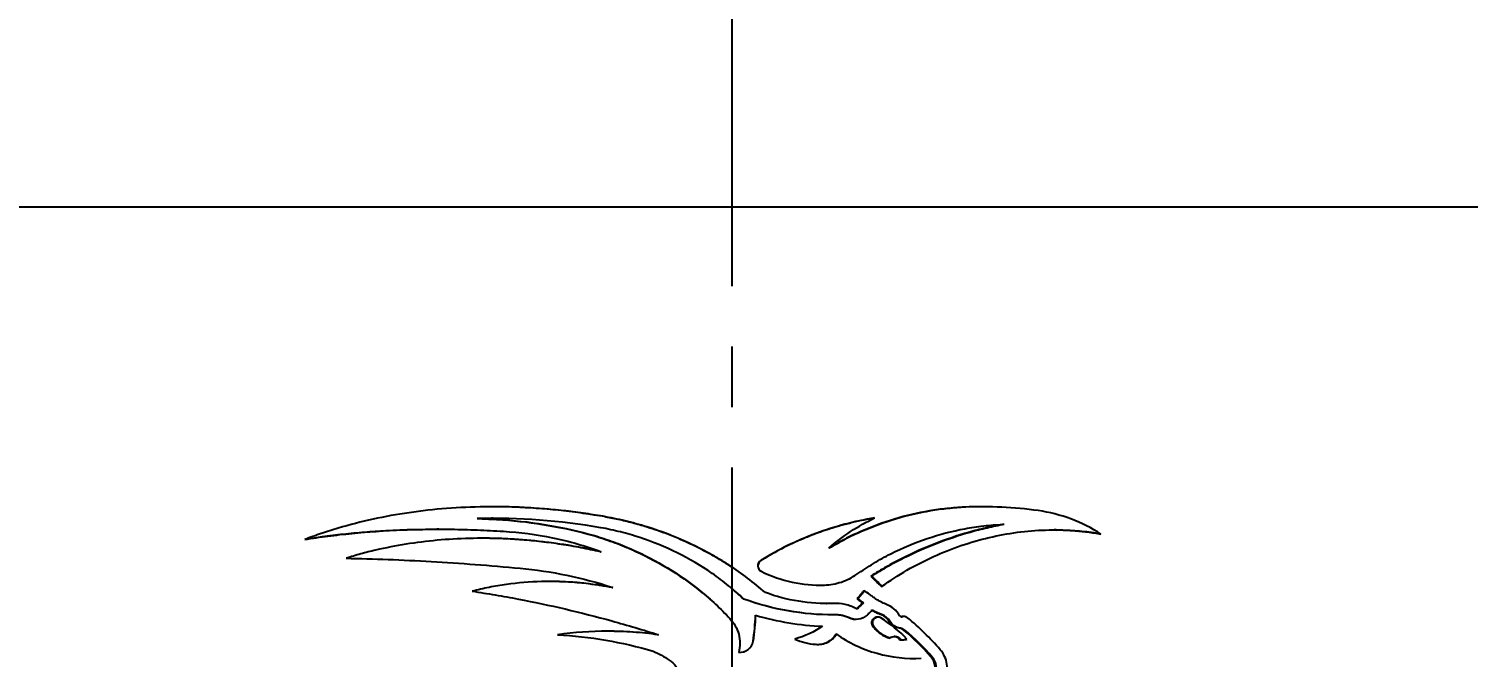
# Model space of a CAD drawing. Header units: millimetres. Extents: x 8 to 586, y 8 to 412.
# Drawn here: x 71.7 to 132.1, y 257.8 to 284.2 of the extents above; entities that cross this region are included whole.
import ezdxf

# ---------------------------------------------------------------- set-up
doc = ezdxf.new("R2010")
doc.units = ezdxf.units.MM
doc.linetypes.add('CENTERX2', pattern=[20.32, 12.7, -2.54, 2.54, -2.54])
doc.layers.add('CENTERLINE', color=4, linetype='CENTERX2')
doc.layers.add('DIMENSIONS', color=2, linetype='Continuous')
doc.layers.add('OUTLINE', color=7, linetype='Continuous', lineweight=25)
doc.styles.add('SLDTEXTSTYLE0', font='TXT', dxfattribs={"width": 0.75})
doc.dimstyles.new('SLDDIMSTYLE0', dxfattribs={"dimtxt": 3.5, "dimasz": 2, "dimexe": 0, "dimexo": 0.0625, "dimgap": 0.875, "dimtad": 1, "dimrnd": 1e-09, "dimzin": 12, "dimdsep": 46, "dimtxsty": 'SLDTEXTSTYLE0', "dimsah": 1, "dimcen": 0.09, "dimadec": 0, "dimazin": 3, "dimtfac": 1, "dimtofl": 0, "dimtmove": 0, "dimatfit": 3, "dimfxl": 0, "dimfrac": 2, "dimtolj": 1, "dimtzin": 12, "dimarcsym": 0})
doc.dimstyles.new('SLDDIMSTYLE3', dxfattribs={"dimtxt": 3.5, "dimasz": 2, "dimexe": 0, "dimexo": 0.0625, "dimgap": 0.875, "dimtad": 0, "dimtih": 1, "dimtoh": 1, "dimrnd": 1e-09, "dimzin": 12, "dimdsep": 46, "dimtxsty": 'SLDTEXTSTYLE0', "dimsah": 1, "dimcen": 0.09, "dimadec": 0, "dimazin": 3, "dimtfac": 1, "dimtofl": 0, "dimtmove": 0, "dimatfit": 3, "dimfxl": 0, "dimfrac": 2, "dimtolj": 1, "dimtzin": 12, "dimarcsym": 0})
doc.dimstyles.new('SLDDIMSTYLE4', dxfattribs={"dimtxt": 3.5, "dimasz": 2, "dimexe": 0, "dimexo": 0.0625, "dimgap": 0.875, "dimtad": 0, "dimtih": 1, "dimtoh": 1, "dimrnd": 1e-09, "dimzin": 12, "dimdsep": 46, "dimtxsty": 'SLDTEXTSTYLE0', "dimsah": 1, "dimcen": 0.09, "dimadec": 0, "dimazin": 3, "dimtol": 1, "dimtp": 0.05, "dimtm": 0.05, "dimtfac": 1, "dimtofl": 0, "dimtmove": 0, "dimatfit": 3, "dimfxl": 0, "dimfrac": 2, "dimtolj": 1, "dimarcsym": 0})

# ---------------------------------------------------------------- blocks, each defined once
blk = doc.blocks.new('_D_7')
at = {"layer": 'DIMENSIONS'}
for p, q in [((170.213, 291.499), (170.213, 280.34)), ((166.213, 280.34), (161.213, 276.728)), ((166.213, 280.34), (171.213, 280.34)), ((161.213, 276.728), (136.683, 276.728))]:
    blk.add_line(p, q, dxfattribs=at)
blk.add_solid([(170.213, 280.34), (170.713, 282.34), (169.713, 282.34)], dxfattribs=at)
at = {"layer": 'DIMENSIONS', "insert": (171.213, 282.073), "char_height": 3.5, "attachment_point": 1, "style": 'SLDTEXTSTYLE0'}
blk.add_mtext('111', dxfattribs=at)
blk = doc.blocks.new('_D_8')
at = {"layer": 'DIMENSIONS'}
for p, q in [((170.213, 280.34), (170.213, 173.13)), ((134.283, 173.13), (171.213, 173.13))]:
    blk.add_line(p, q, dxfattribs=at)
blk.add_solid([(170.213, 173.13), (170.713, 175.13), (169.713, 175.13)], dxfattribs=at)
at = {"layer": 'DIMENSIONS', "insert": (171.213, 174.863), "char_height": 3.5, "attachment_point": 1, "style": 'SLDTEXTSTYLE0'}
blk.add_mtext('214,6', dxfattribs=at)
blk = doc.blocks.new('_D_9')
at = {"layer": 'DIMENSIONS'}
for p, q in [((170.213, 173.13), (170.213, 163.447)), ((166.213, 163.447), (161.213, 160.33)), ((166.213, 163.447), (171.213, 163.447)), ((161.213, 160.33), (136.683, 160.33))]:
    blk.add_line(p, q, dxfattribs=at)
blk.add_solid([(170.213, 163.447), (170.713, 165.447), (169.713, 165.447)], dxfattribs=at)
at = {"layer": 'DIMENSIONS', "insert": (171.213, 165.181), "char_height": 3.5, "attachment_point": 1, "style": 'SLDTEXTSTYLE0'}
blk.add_mtext('227,4', dxfattribs=at)
blk = doc.blocks.new('_D_10')
at = {"layer": 'DIMENSIONS'}
for p, q in [((170.213, 163.447), (170.213, 154.53)), ((136.683, 154.53), (171.213, 154.53))]:
    blk.add_line(p, q, dxfattribs=at)
blk.add_solid([(170.213, 154.53), (170.713, 156.53), (169.713, 156.53)], dxfattribs=at)
at = {"layer": 'DIMENSIONS', "insert": (171.213, 156.263), "char_height": 3.5, "attachment_point": 1, "style": 'SLDTEXTSTYLE0'}
blk.add_mtext('233,2', dxfattribs=at)
blk = doc.blocks.new('_D_11')
at = {"layer": 'DIMENSIONS'}
for p, q in [((170.213, 154.53), (170.213, 145.23)), ((134.883, 145.23), (171.213, 145.23))]:
    blk.add_line(p, q, dxfattribs=at)
blk.add_solid([(170.213, 145.23), (170.713, 147.23), (169.713, 147.23)], dxfattribs=at)
at = {"layer": 'DIMENSIONS', "attachment_point": 1, "style": 'SLDTEXTSTYLE0'}
for s, insert, char_height in [('242,5', (171.213, 146.963), 3.5), ('±0,05', (184.144, 145.952), 2.5)]:
    blk.add_mtext(s, dxfattribs=dict(at, insert=insert, char_height=char_height))
blk = doc.blocks.new('_D_15')
at = {"layer": 'DIMENSIONS'}
for p, q in [((66.633, 276.759), (135.683, 276.759)), ((135.683, 276.759), (154.496, 276.759))]:
    blk.add_line(p, q, dxfattribs=at)
for points in [[(66.633, 276.759), (68.633, 276.259), (68.633, 277.259)], [(135.683, 276.759), (133.683, 277.259), (133.683, 276.259)]]:
    blk.add_solid(points, dxfattribs=at)
at = {"layer": 'DIMENSIONS', "char_height": 3.5, "attachment_point": 1, "style": 'SLDTEXTSTYLE0'}
for s, insert in [('%%c', (135.994, 281.27)), ('69,05', (141.273, 281.27))]:
    blk.add_mtext(s, dxfattribs=dict(at, insert=insert))
blk = doc.blocks.new('_D_28')
at = {"layer": 'DIMENSIONS'}
for p, q in [((92.372, 291.53), (37.064, 291.53)), ((39.064, 145.23), (39.064, 291.53)), ((67.433, 145.23), (37.064, 145.23))]:
    blk.add_line(p, q, dxfattribs=at)
for points in [[(39.064, 291.53), (38.564, 289.53), (39.564, 289.53)], [(39.064, 145.23), (39.564, 147.23), (38.564, 147.23)]]:
    blk.add_solid(points, dxfattribs=at)
at = {"layer": 'DIMENSIONS', "insert": (34.552, 212.561), "char_height": 3.5, "attachment_point": 1, "rotation": 90, "style": 'SLDTEXTSTYLE0'}
blk.add_mtext('146,3', dxfattribs=at)

msp = doc.modelspace()

# ---------------------------------------------------------------- linework, layer by layer
at = {"layer": 'CENTERLINE'}
msp.add_line((101.15775, 387.72801), (101.15775, 145.22979), dxfattribs=at)
at = {"layer": 'OUTLINE'}
for p, q in [((110.97168, 264.14708), (110.91467, 264.14708)), ((111.69591, 264.16363), (110.97168, 264.14708)), ((91.07606, 263.67765), (90.47015, 263.67278)), ((90.47015, 263.67278), (90.53227, 263.67278)), ((91.13463, 263.67991), (91.07508, 263.67991)), ((112.58883, 263.4233), (112.52238, 263.4233)), ((95.36052, 262.95511), (95.39423, 262.95511)), ((114.76554, 263.1936), (114.68462, 263.1936)), ((95.6438, 262.27535), (95.67587, 262.27535)), ((105.2476, 262.42572), (105.22381, 262.42572)), ((107.02362, 261.25392), (106.98947, 261.25392)), ((96.14225, 260.77344), (96.17146, 260.77344)), ((101.15751, 260.73296), (101.15751, 260.73296)), ((101.66381, 260.29061), (101.66086, 260.29061)), ((105.11214, 260.1027), (105.13544, 260.1027)), ((105.42897, 260.10855), (105.13542, 260.10457)), ((106.42304, 259.88324), (106.39237, 259.88324)), ((106.44604, 260.30096), (106.41523, 260.30096)), ((106.6845, 260.13222), (106.65231, 260.13222)), ((107.07229, 259.81435), (107.03783, 259.81435)), ((101.07739, 259.47358), (101.1504, 259.38195)), ((105.44986, 259.62457), (105.42485, 259.62457)), ((105.50822, 259.6257), (105.48217, 259.6257)), ((108.26754, 259.54847), (108.30992, 259.54847)), ((108.33595, 259.55173), (108.29412, 259.55173)), ((108.33595, 259.55173), (108.3094, 259.54931)), ((108.40769, 259.55915), (108.33595, 259.55173)), ((98.06627, 258.79069), (98.0843, 258.79069)), ((108.01291, 258.72251), (107.97175, 258.72251)), ((101.44964, 258.05053), (101.44794, 258.05053)), ((101.50929, 258.05144), (101.51137, 258.05144)), ((104.73734, 258.38664), (104.75848, 258.38664))]:
    msp.add_line(p, q, dxfattribs=at)
for points, knots in [([(95.75397, 263.76238), (95.47611, 263.8072), (95.19897, 263.85198), (94.6453, 263.93283), (94.3687, 263.96814), (93.53971, 264.05964), (92.98839, 264.1041), (91.88846, 264.15901), (91.34098, 264.16925), (90.25821, 264.15541), (89.72186, 264.13139), (88.65921, 264.04909), (88.13319, 263.99069), (87.10346, 263.84074), (86.59815, 263.74909), (85.60608, 263.53266), (85.11941, 263.40739), (84.40288, 263.19536), (84.1663, 263.12053), (83.69804, 262.9605), (83.46645, 262.8747), (83.23635, 262.78874)], [0, 0, 0, 0, 0.0625, 0.0625, 0.125, 0.125, 0.25, 0.25, 0.375, 0.375, 0.5, 0.5, 0.625, 0.625, 0.75, 0.75, 0.875, 0.875, 0.9375, 0.9375, 1, 1, 1, 1]), ([(95.72239, 263.76238), (95.4147, 263.81092), (94.79938, 263.908), (93.87576, 264.02324), (92.95154, 264.10315), (92.0469, 264.14946), (91.4193, 264.16807), (91.10136, 264.16349), (91.06989, 264.16303)], [0, 0, 0, 0, 0.197188336, 0.394342681, 0.592878108, 0.791412393, 0.979353797, 1, 1, 1, 1]), ([(110.91467, 264.14708), (110.6704, 264.12994), (110.4254, 264.11279), (109.93553, 264.06462), (109.69081, 264.03226), (108.95772, 263.90693), (108.46992, 263.79143), (107.51032, 263.50352), (107.03541, 263.328), (106.34132, 263.0235), (106.11313, 262.91465), (105.66471, 262.67901), (105.4444, 262.55238), (105.22381, 262.42573)], [0, 0, 0, 0, 0.125, 0.125, 0.25, 0.25, 0.5, 0.5, 0.75, 0.75, 0.875, 0.875, 1, 1, 1, 1]), ([(110.97168, 264.14708), (110.72612, 264.12995), (110.47982, 264.11281), (109.98732, 264.06468), (109.74127, 264.03234), (109.00416, 263.90711), (108.5137, 263.79169), (107.54858, 263.5039), (107.07082, 263.32842), (106.37244, 263.02387), (106.1428, 262.91499), (105.69145, 262.67922), (105.46966, 262.55249), (105.2476, 262.42573)], [0, 0, 0, 0, 0.125, 0.125, 0.25, 0.25, 0.5, 0.5, 0.75, 0.75, 0.875, 0.875, 1, 1, 1, 1]), ([(116.64828, 263.01605), (116.25355, 263.27455), (115.83182, 263.48701), (114.94765, 263.81689), (114.48919, 263.9332), (114.01635, 264.00092)], [0, 0, 0, 0, 0.5, 0.5, 1, 1, 1, 1]), ([(90.47015, 263.67277), (90.56338, 263.66903), (90.65672, 263.66498), (90.75019, 263.66063), (90.84365, 263.65627), (90.93722, 263.65162), (91.03091, 263.64665), (91.20202, 263.63758), (91.3735, 263.62749), (91.54531, 263.61638)], [0, 0, 0, 0, 0.00029434112, 0.00029434112, 0.00029434112, 0.00058868224, 0.00058868224, 0.00058868224, 0.0011262924, 0.0011262924, 0.0011262924, 0.0011262924]), ([(90.53227, 263.67277), (90.62549, 263.66901), (90.71884, 263.66493), (90.8123, 263.66055), (90.90576, 263.65617), (90.99933, 263.65148), (91.09302, 263.64648), (91.26206, 263.63745), (91.43146, 263.62742), (91.60118, 263.61638)], [0, 0, 0, 0, 0.00029434119, 0.00029434119, 0.00029434119, 0.00058868238, 0.00058868238, 0.00058868238, 0.00111976323, 0.00111976323, 0.00111976323, 0.00111976323]), ([(101.15644, 261.63241), (101.09291, 261.67457), (100.89038, 261.80896), (100.5384, 262.01941), (100.10125, 262.26512), (99.65428, 262.49452), (99.07731, 262.76545), (98.36343, 263.05805), (97.59883, 263.31777), (96.91612, 263.5089), (96.32119, 263.65001), (95.92196, 263.72493), (95.72239, 263.76238)], [0, 0, 0, 0, 0.038788916, 0.123670159, 0.208551198, 0.293910868, 0.379269892, 0.532995417, 0.686722573, 0.791122454, 0.895582369, 1, 1, 1, 1]), ([(102.56565, 260.56515), (102.32052, 260.76878), (102.07526, 260.97235), (101.56865, 261.35818), (101.30669, 261.53962), (100.50065, 262.05737), (99.94231, 262.36576), (98.7853, 262.90381), (98.19229, 263.13197), (97.28948, 263.41328), (96.986, 263.4972), (96.37397, 263.64527), (96.06469, 263.70698), (95.75397, 263.76238)], [0, 0, 0, 0, 0.125, 0.125, 0.25, 0.25, 0.5, 0.5, 0.75, 0.75, 0.875, 0.875, 1, 1, 1, 1]), ([(107.14685, 263.69413), (106.72844, 263.62528), (106.31363, 263.53628), (105.49134, 263.31804), (105.08296, 263.1884), (103.8802, 262.74112), (103.10485, 262.3643), (102.37339, 261.91136)], [0, 0, 0, 0, 0.25, 0.25, 0.5, 0.5, 1, 1, 1, 1]), ([(107.12788, 263.68427), (106.98357, 263.659), (106.67693, 263.60531), (106.2097, 263.50058), (105.72661, 263.37503), (105.15796, 263.20376), (104.50804, 262.97403), (103.78234, 262.66736), (103.06861, 262.31793), (102.6102, 262.04708), (102.38051, 261.91136)], [0, 0, 0, 0, 0.08695102, 0.18475179, 0.28318599, 0.38161996, 0.53464589, 0.68828062, 0.8438118, 1, 1, 1, 1]), ([(106.40144, 261.32984), (106.63402, 261.48451), (106.86623, 261.63915), (107.34022, 261.92992), (107.58279, 262.06463), (108.32577, 262.43902), (108.83643, 262.65313), (109.87488, 263.00524), (110.40437, 263.14273), (111.19679, 263.29133), (111.46128, 263.33173), (111.99119, 263.39243), (112.25703, 263.40973), (112.52238, 263.4233)], [0, 0, 0, 0, 0.125, 0.125, 0.25, 0.25, 0.5, 0.5, 0.75, 0.75, 0.875, 0.875, 1, 1, 1, 1]), ([(112.52238, 263.4233), (112.28478, 263.3741), (112.04634, 263.3249), (111.57014, 263.21597), (111.3326, 263.1552), (110.62233, 262.95163), (110.15107, 262.79193), (109.22167, 262.42955), (108.76176, 262.22472), (108.08579, 261.88625), (107.86296, 261.76776), (107.42351, 261.5172), (107.20668, 261.38558), (106.98947, 261.25392)], [0, 0, 0, 0, 0.125, 0.125, 0.25, 0.25, 0.5, 0.5, 0.75, 0.75, 0.875, 0.875, 1, 1, 1, 1]), ([(112.58883, 263.4233), (112.34997, 263.37412), (112.11027, 263.32496), (111.63153, 263.2161), (111.39271, 263.15536), (110.67852, 262.9519), (110.20465, 262.79227), (109.26986, 262.42998), (108.80719, 262.22516), (108.12704, 261.88661), (107.9028, 261.76809), (107.46052, 261.5174), (107.24226, 261.38567), (107.02362, 261.25392)], [0, 0, 0, 0, 0.125, 0.125, 0.25, 0.25, 0.5, 0.5, 0.75, 0.75, 0.875, 0.875, 1, 1, 1, 1]), ([(83.23635, 262.78874), (83.55877, 262.83873), (83.8842, 262.88863), (84.54223, 262.97557), (84.8748, 263.01312), (85.88274, 263.11306), (86.56961, 263.16124), (87.96576, 263.21872), (88.67491, 263.2284), (89.75238, 263.21404), (90.11345, 263.20473), (90.83938, 263.17631), (91.2042, 263.15539), (91.57099, 263.13302)], [0, 0, 0, 0, 0.125, 0.125, 0.25, 0.25, 0.5, 0.5, 0.75, 0.75, 0.875, 0.875, 1, 1, 1, 1]), ([(83.31097, 262.81497), (83.53424, 262.84857), (84.04037, 262.92472), (84.85052, 263.02334), (85.73743, 263.10575), (86.72814, 263.17291), (87.74288, 263.21604), (88.46661, 263.2184), (88.78793, 263.21945)], [0, 0, 0, 0, 0.128815946, 0.29200049, 0.456018555, 0.620035835, 0.831304548, 1, 1, 1, 1]), ([(95.67587, 262.27535), (95.21227, 262.37373), (94.75039, 262.4704), (93.82468, 262.62157), (93.36163, 262.68161), (92.43593, 262.77522), (91.97298, 262.80748), (91.05506, 262.84254), (90.5991, 262.84547), (89.69319, 262.82247), (89.24216, 262.7964), (88.35418, 262.71535), (87.91668, 262.66043), (87.05431, 262.52202), (86.6294, 262.43882), (86.00132, 262.29282), (85.79356, 262.24032), (85.38138, 262.12641), (85.17693, 262.06525), (84.97345, 262.00405)], [0, 0, 0, 0, 0.125, 0.125, 0.25, 0.25, 0.375, 0.375, 0.5, 0.5, 0.625, 0.625, 0.75, 0.75, 0.875, 0.875, 0.9375, 0.9375, 1, 1, 1, 1]), ([(88.86244, 263.2224), (88.84969, 263.2224), (88.82417, 263.2224), (88.79871, 263.2224), (88.78597, 263.2224)], [0, 0, 0, 0, 0.4999919, 1, 1, 1, 1]), ([(95.6438, 262.27535), (95.36973, 262.33263), (94.82166, 262.44716), (93.99685, 262.59128), (93.16914, 262.69913), (92.35815, 262.77768), (91.56751, 262.82366), (90.99555, 262.84317), (90.68403, 262.8392), (90.62707, 262.83848)], [0, 0, 0, 0, 0.16350122, 0.32696734, 0.49156918, 0.65617169, 0.81078781, 0.96540401, 1, 1, 1, 1]), ([(91.57099, 263.13302), (92.26092, 263.09726), (92.95053, 263.008), (94.32727, 262.72132), (95.00891, 262.52468), (95.67587, 262.27535)], [0, 0, 0, 0, 0.5, 0.5, 1, 1, 1, 1]), ([(95.36052, 262.95512), (95.62716, 262.86945), (95.89425, 262.78384), (96.42294, 262.59548), (96.684, 262.49125), (97.45762, 262.14955), (97.96039, 261.88895), (98.92806, 261.30404), (99.39409, 260.97765), (100.05367, 260.44723), (100.26779, 260.26361), (100.68236, 259.88017), (100.88076, 259.67794), (101.07739, 259.47357)], [0, 0, 0, 0, 0.125, 0.125, 0.25, 0.25, 0.5, 0.5, 0.75, 0.75, 0.875, 0.875, 1, 1, 1, 1]), ([(95.39423, 262.95512), (95.65961, 262.86936), (95.92543, 262.78366), (96.45153, 262.59508), (96.71127, 262.49074), (97.48083, 262.14872), (97.98088, 261.88792), (98.94282, 261.30284), (99.40599, 260.97642), (100.0613, 260.44622), (100.27398, 260.26271), (100.68568, 259.87962), (100.88265, 259.67765), (101.07785, 259.47357)], [0, 0, 0, 0, 0.125, 0.125, 0.25, 0.25, 0.5, 0.5, 0.75, 0.75, 0.875, 0.875, 1, 1, 1, 1]), ([(101.66086, 260.29061), (101.44882, 260.48011), (101.23674, 260.66958), (100.79854, 261.03078), (100.57143, 261.20123), (99.86859, 261.68538), (99.37697, 261.97455), (98.35901, 262.47883), (97.83146, 262.69348), (97.02975, 262.95852), (96.76018, 263.03795), (96.2156, 263.17627), (95.93969, 263.23212), (95.66352, 263.28583)], [0, 0, 0, 0, 0.125, 0.125, 0.25, 0.25, 0.5, 0.5, 0.75, 0.75, 0.875, 0.875, 1, 1, 1, 1]), ([(107.44279, 260.8145), (107.79351, 261.05435), (108.14375, 261.29266), (108.8681, 261.71354), (109.23944, 261.90187), (109.99486, 262.24517), (110.37983, 262.39829), (111.16442, 262.66623), (111.56119, 262.77985), (112.74531, 263.05835), (113.53395, 263.16343), (114.71447, 263.20014), (115.10919, 263.19266), (115.69261, 263.15048), (115.88567, 263.13098), (116.26886, 263.07955), (116.45899, 263.0478), (116.64828, 263.01605)], [0, 0, 0, 0, 0.125, 0.125, 0.25, 0.25, 0.375, 0.375, 0.5, 0.5, 0.75, 0.75, 0.875, 0.875, 0.9375, 0.9375, 1, 1, 1, 1]), ([(114.76369, 263.18853), (114.89237, 263.18943), (115.15656, 263.19129), (115.55145, 263.16867), (115.95095, 263.13438), (116.30577, 263.08688), (116.52629, 263.05055), (116.61614, 263.03575)], [0, 0, 0, 0, 0.20439037, 0.41965091, 0.63490354, 0.85124414, 1, 1, 1, 1]), ([(84.97345, 262.00405), (85.55241, 261.99094), (86.13981, 261.97585), (87.3313, 261.92923), (87.93438, 261.90033), (89.76524, 261.79524), (91.00834, 261.70034), (92.27339, 261.58427)], [0, 0, 0, 0, 0.25, 0.25, 0.5, 0.5, 1, 1, 1, 1]), ([(92.27339, 261.58427), (92.92668, 261.52346), (93.57965, 261.426), (94.88381, 261.15529), (95.53179, 260.98255), (96.17146, 260.77343)], [0, 0, 0, 0, 0.5, 0.5, 1, 1, 1, 1]), ([(102.37339, 261.91136), (102.29392, 261.86097), (102.2419, 261.77086), (102.25015, 261.58255), (102.31176, 261.49795), (102.39529, 261.45482)], [0, 0, 0, 0, 0.5, 0.5, 1, 1, 1, 1]), ([(102.38051, 261.91136), (102.30077, 261.86109), (102.24823, 261.771), (102.25657, 261.58234), (102.31875, 261.49783), (102.40253, 261.45482)], [0, 0, 0, 0, 0.5, 0.5, 1, 1, 1, 1]), ([(96.17146, 260.77343), (95.92176, 260.81561), (95.67254, 260.85775), (95.17368, 260.92976), (94.92391, 260.95848), (94.17332, 261.01995), (93.67195, 261.03328), (92.67907, 261.008), (92.18463, 260.96756), (91.4548, 260.86862), (91.2135, 260.82879), (90.73526, 260.73257), (90.49829, 260.67637), (90.26213, 260.62015)], [0, 0, 0, 0, 0.125, 0.125, 0.25, 0.25, 0.5, 0.5, 0.75, 0.75, 0.875, 0.875, 1, 1, 1, 1]), ([(96.14225, 260.77344), (95.97955, 260.8008), (95.65416, 260.85551), (95.16516, 260.92738), (94.67411, 260.97895), (94.17895, 261.01046), (93.78041, 261.0253), (93.54668, 261.02346), (93.47945, 261.02293)], [0, 0, 0, 0, 0.18357111, 0.36711525, 0.55144246, 0.7357771, 0.92399447, 1, 1, 1, 1]), ([(102.39529, 261.45482), (102.80465, 261.24872), (103.23865, 261.09648), (104.13147, 260.9027), (104.58478, 260.86179), (105.0403, 260.87745)], [0, 0, 0, 0, 0.5, 0.5, 1, 1, 1, 1]), ([(105.0403, 260.87745), (105.28358, 260.8862), (105.52434, 260.92921), (105.98544, 261.08173), (106.20231, 261.18964), (106.40144, 261.32984)], [0, 0, 0, 0, 0.5, 0.5, 1, 1, 1, 1]), ([(106.98947, 261.25392), (107.02834, 261.2163), (107.0672, 261.17868), (107.10604, 261.14106), (107.14488, 261.10343), (107.1837, 261.06581), (107.22252, 261.02819), (107.29599, 260.95696), (107.36942, 260.88573), (107.44279, 260.8145)], [0, 0, 0, 0, 0.000163882086, 0.000163882086, 0.000163882086, 0.000327764172, 0.000327764172, 0.000327764172, 0.000638009812, 0.000638009812, 0.000638009812, 0.000638009812]), ([(107.02362, 261.25392), (107.06259, 261.21642), (107.14052, 261.14141), (107.28756, 260.99977), (107.3955, 260.89563), (107.46456, 260.829)], [0, 0, 0, 0, 0.26481491, 0.5296255, 1, 1, 1, 1]), ([(90.26213, 260.62015), (90.58383, 260.56969), (90.90685, 260.51928), (91.55403, 260.40997), (91.87817, 260.35091), (92.85271, 260.16374), (93.50536, 260.02569), (94.81531, 259.72034), (95.47036, 259.5538), (96.45269, 259.2832), (96.77978, 259.1899), (97.43274, 258.99544), (97.75831, 258.89325), (98.0843, 258.79069)], [0, 0, 0, 0, 0.125, 0.125, 0.25, 0.25, 0.5, 0.5, 0.75, 0.75, 0.875, 0.875, 1, 1, 1, 1]), ([(101.66381, 260.29061), (101.5398, 260.40207), (101.3731, 260.55189), (101.20035, 260.69472), (101.15611, 260.7313)], [0, 0, 0, 0, 0.74393325, 1, 1, 1, 1]), ([(105.40409, 260.10855), (104.92304, 260.08916), (104.44008, 260.11797), (103.48614, 260.27109), (103.01923, 260.39441), (102.56565, 260.56515)], [0, 0, 0, 0, 0.5, 0.5, 1, 1, 1, 1]), ([(106.70921, 260.64815), (106.68418, 260.61858), (106.65915, 260.589), (106.63411, 260.55943), (106.60908, 260.52986), (106.58404, 260.50028), (106.559, 260.47071), (106.51109, 260.41413), (106.46317, 260.35755), (106.41523, 260.30097)], [0, 0, 0, 0, 0.000116682323, 0.000116682323, 0.000116682323, 0.000233364645, 0.000233364645, 0.000233364645, 0.000456591725, 0.000456591725, 0.000456591725, 0.000456591725]), ([(106.72945, 260.63372), (106.70842, 260.60903), (106.66229, 260.55484), (106.56783, 260.44393), (106.49437, 260.35769), (106.44604, 260.30096)], [0, 0, 0, 0, 0.22261787, 0.48858075, 1, 1, 1, 1]), ([(107.20824, 260.29223), (107.16525, 260.32294), (107.12224, 260.35364), (107.07922, 260.38435), (107.0362, 260.41506), (106.99316, 260.44576), (106.9501, 260.47647), (106.86986, 260.5337), (106.78956, 260.59093), (106.70921, 260.64815)], [0, 0, 0, 0, 0.000160512569, 0.000160512569, 0.000160512569, 0.000321025137, 0.000321025137, 0.000321025137, 0.000620182113, 0.000620182113, 0.000620182113, 0.000620182113]), ([(105.42485, 259.62457), (104.78653, 259.62445), (104.14734, 259.68043), (102.88389, 259.9036), (102.2649, 260.06947), (101.66086, 260.29061)], [0, 0, 0, 0, 0.5, 0.5, 1, 1, 1, 1]), ([(105.44986, 259.62457), (104.80794, 259.62445), (104.16515, 259.6804), (102.8943, 259.90353), (102.27166, 260.06937), (101.66381, 260.29061)], [0, 0, 0, 0, 0.5, 0.5, 1, 1, 1, 1]), ([(106.39237, 259.88324), (106.24141, 259.96425), (106.08006, 260.02421), (105.74608, 260.09994), (105.5758, 260.11544), (105.40409, 260.10855)], [0, 0, 0, 0, 0.5, 0.5, 1, 1, 1, 1]), ([(106.65231, 260.13223), (106.63005, 260.1109), (106.6078, 260.08958), (106.58554, 260.06825), (106.56327, 260.04692), (106.54101, 260.0256), (106.51875, 260.00427), (106.47663, 259.96393), (106.4345, 259.92359), (106.39237, 259.88324)], [0, 0, 0, 0, 0.00009294469, 0.00009294469, 0.00009294469, 0.00018588938, 0.00018588938, 0.00018588938, 0.000361698704, 0.000361698704, 0.000361698704, 0.000361698704]), ([(106.41523, 260.30097), (106.4357, 260.28641), (106.45617, 260.27185), (106.47663, 260.25729), (106.49709, 260.24273), (106.51755, 260.22818), (106.538, 260.21362), (106.57611, 260.18649), (106.61422, 260.15936), (106.65231, 260.13223)], [0, 0, 0, 0, 0.000076092123, 0.000076092123, 0.000076092123, 0.000152184246, 0.000152184246, 0.000152184246, 0.000293972673, 0.000293972673, 0.000293972673, 0.000293972673]), ([(106.6845, 260.13223), (106.66219, 260.11097), (106.63987, 260.08971), (106.61755, 260.06845), (106.59523, 260.04719), (106.5729, 260.02592), (106.55058, 260.00466), (106.50807, 259.96419), (106.46556, 259.92372), (106.42304, 259.88324)], [0, 0, 0, 0, 0.00009294469, 0.00009294469, 0.00009294469, 0.00018588938, 0.00018588938, 0.00018588938, 0.000362814861, 0.000362814861, 0.000362814861, 0.000362814861]), ([(106.44604, 260.30097), (106.46654, 260.28647), (106.48705, 260.27197), (106.50755, 260.25746), (106.52805, 260.24296), (106.54855, 260.22846), (106.56904, 260.21396), (106.60754, 260.18672), (106.64603, 260.15947), (106.6845, 260.13223)], [0, 0, 0, 0, 0.000076092123, 0.000076092123, 0.000076092123, 0.000152184246, 0.000152184246, 0.000152184246, 0.000295128438, 0.000295128438, 0.000295128438, 0.000295128438]), ([(107.03783, 259.81435), (107.02041, 259.79762), (107.00298, 259.78088), (106.98556, 259.76415), (106.96813, 259.74742), (106.9507, 259.73069), (106.93327, 259.71396), (106.9003, 259.68232), (106.86733, 259.65068), (106.83435, 259.61903)], [0, 0, 0, 0, 0.00007290338, 0.00007290338, 0.00007290338, 0.000145806759, 0.000145806759, 0.000145806759, 0.000283678832, 0.000283678832, 0.000283678832, 0.000283678832]), ([(107.44027, 259.62289), (107.40336, 259.63618), (107.36675, 259.65042), (107.33054, 259.66561), (107.29432, 259.6808), (107.25847, 259.69694), (107.22306, 259.71402), (107.15987, 259.7445), (107.09799, 259.77801), (107.03783, 259.81435)], [0, 0, 0, 0, 0.000119677957, 0.000119677957, 0.000119677957, 0.000239358101, 0.000239358101, 0.000239358101, 0.000453111656, 0.000453111656, 0.000453111656, 0.000453111656]), ([(101.07785, 259.47357), (101.16581, 259.3791), (101.24112, 259.27627), (101.36585, 259.05346), (101.41494, 258.93277), (101.47986, 258.68686), (101.49673, 258.55829), (101.49686, 258.30205), (101.48065, 258.1755), (101.44794, 258.05053)], [0, 0, 0, 0, 0.25, 0.25, 0.5, 0.5, 0.75, 0.75, 1, 1, 1, 1]), ([(106.098, 259.49656), (106.0429, 259.51968), (105.93269, 259.56593), (105.76621, 259.60505), (105.62396, 259.62431), (105.54039, 259.62393), (105.50802, 259.62378)], [0, 0, 0, 0, 0.29437218, 0.58879161, 0.84066742, 1, 1, 1, 1]), ([(106.83435, 259.61903), (106.73365, 259.5233), (106.60601, 259.46176), (106.33568, 259.41916), (106.19464, 259.43837), (106.06921, 259.49655)], [0, 0, 0, 0, 0.5, 0.5, 1, 1, 1, 1]), ([(106.37366, 259.43449), (106.3605, 259.43427), (106.30789, 259.43336), (106.21354, 259.45125), (106.13738, 259.48111), (106.098, 259.49656)], [0, 0, 0, 0, 0.13875, 0.55455387, 1, 1, 1, 1]), ([(107.41579, 259.49478), (107.36665, 259.52451), (107.30948, 259.53803), (107.19651, 259.52775), (107.14081, 259.50384), (107.05692, 259.42636), (107.02831, 259.37128), (107.01661, 259.25669), (107.0336, 259.19726), (107.06833, 259.1508)], [0, 0, 0, 0, 0.25, 0.25, 0.5, 0.5, 0.75, 0.75, 1, 1, 1, 1]), ([(107.31291, 259.53013), (107.2947, 259.53057), (107.24566, 259.53176), (107.17067, 259.49883), (107.10234, 259.4394), (107.0618, 259.362), (107.05154, 259.28107), (107.06662, 259.20778), (107.0916, 259.16864), (107.10299, 259.15079)], [0, 0, 0, 0, 0.10144326, 0.27320127, 0.44096335, 0.59729787, 0.7436967, 0.88314073, 1, 1, 1, 1]), ([(107.06833, 259.1508), (107.15883, 259.03048), (107.26785, 258.92583), (107.51316, 258.75518), (107.64678, 258.69053), (107.7887, 258.64587)], [0, 0, 0, 0, 0.5, 0.5, 1, 1, 1, 1]), ([(107.10299, 259.15079), (107.15527, 259.08828), (107.25892, 258.96433), (107.44222, 258.82442), (107.62365, 258.71958), (107.74529, 258.6761), (107.80252, 258.65564)], [0, 0, 0, 0, 0.27893017, 0.55305287, 0.7897277, 1, 1, 1, 1]), ([(108.29412, 259.55174), (108.28371, 259.54903), (108.27274, 259.54788), (108.26205, 259.54875), (108.25129, 259.54963), (108.24049, 259.55263), (108.23089, 259.55763), (108.22258, 259.56197), (108.21494, 259.5679), (108.20857, 259.57486), (108.20437, 259.57945), (108.20065, 259.58453), (108.19748, 259.5899)], [0, 0, 0, 0, 0.00003291509, 0.00003291509, 0.00003291509, 0.000066154885, 0.000066154885, 0.000066154885, 0.000094793805, 0.000094793805, 0.000094793805, 0.000113494975, 0.000113494975, 0.000113494975, 0.000113494975]), ([(98.0843, 258.79069), (97.37591, 258.88873), (96.66678, 258.93788), (95.24801, 258.93879), (94.54321, 258.89028), (93.84903, 258.79298)], [0, 0, 0, 0, 0.5, 0.5, 1, 1, 1, 1]), ([(93.84903, 258.79298), (94.52146, 258.75702), (95.19369, 258.68172), (96.53673, 258.44978), (97.20393, 258.2936), (97.86222, 258.09837)], [0, 0, 0, 0, 0.5, 0.5, 1, 1, 1, 1]), ([(98.06627, 258.79069), (97.89069, 258.81314), (97.53954, 258.85805), (97.01046, 258.90266), (96.48478, 258.93184), (96.13575, 258.936), (95.96351, 258.93804)], [0, 0, 0, 0, 0.25091785, 0.50183504, 0.75415259, 1, 1, 1, 1]), ([(101.44794, 258.05053), (101.58786, 258.04595), (101.72608, 258.08687), (101.94943, 258.25515), (102.02744, 258.37847), (102.04957, 258.51704)], [0, 0, 0, 0, 0.5, 0.5, 1, 1, 1, 1]), ([(101.44964, 258.05053), (101.59003, 258.04596), (101.72881, 258.08665), (101.95341, 258.25441), (102.03247, 258.378), (102.0548, 258.51704)], [0, 0, 0, 0, 0.5, 0.5, 1, 1, 1, 1]), ([(104.66211, 258.3895), (104.74814, 258.38298), (104.83316, 258.38752), (105.00118, 258.41885), (105.08372, 258.44598), (105.3131, 258.55802), (105.44637, 258.67594), (105.53599, 258.8246)], [0, 0, 0, 0, 0.25, 0.25, 0.5, 0.5, 1, 1, 1, 1]), ([(104.68267, 258.3895), (104.76908, 258.38299), (104.85449, 258.38751), (105.02327, 258.41873), (105.10627, 258.44581), (105.33696, 258.55766), (105.47125, 258.67549), (105.56167, 258.8246)], [0, 0, 0, 0, 0.25, 0.25, 0.5, 0.5, 1, 1, 1, 1]), ([(105.53599, 258.8246), (106.06055, 258.45744), (106.642, 258.184), (107.86255, 257.83947), (108.48253, 257.77104), (109.10876, 257.80443)], [0, 0, 0, 0, 0.5, 0.5, 1, 1, 1, 1]), ([(107.7887, 258.64587), (107.84764, 258.70474), (107.93306, 258.73192), (108.09383, 258.70692), (108.16782, 258.65411), (108.2026, 258.5782)], [0, 0, 0, 0, 0.5, 0.5, 1, 1, 1, 1]), ([(108.01244, 258.71931), (108.03351, 258.7192), (108.08488, 258.71894), (108.15951, 258.68327), (108.21561, 258.63146), (108.23672, 258.59175), (108.24392, 258.57821)], [0, 0, 0, 0, 0.21964425, 0.53548215, 0.8415752, 1, 1, 1, 1]), ([(108.2026, 258.5782), (108.22987, 258.57768), (108.25715, 258.57787), (108.2844, 258.57879), (108.31165, 258.57971), (108.33888, 258.58137), (108.36604, 258.58376), (108.4138, 258.58797), (108.4614, 258.59447), (108.50854, 258.60324)], [0, 0, 0, 0, 0.000083626583, 0.000083626583, 0.000083626583, 0.000167254894, 0.000167254894, 0.000167254894, 0.000314425915, 0.000314425915, 0.000314425915, 0.000314425915]), ([(97.86222, 258.09837), (98.09223, 257.98761), (98.32326, 257.87835), (98.63501, 257.65156), (98.73038, 257.56618), (98.89377, 257.37085), (98.96348, 257.26052), (99.07377, 257.03056), (99.11577, 256.9083), (99.1721, 256.65812), (99.18642, 256.53156), (99.18611, 256.14727), (99.12776, 255.89184), (98.95996, 255.54672), (98.89174, 255.43949), (98.7324, 255.23961), (98.64154, 255.14785), (98.44588, 254.98559), (98.33889, 254.91382), (98.11413, 254.79274), (97.99725, 254.74378), (97.75472, 254.66844), (97.628, 254.64225), (97.37673, 254.61949), (97.25092, 254.62237), (96.9989, 254.65794), (96.87408, 254.68897), (96.63048, 254.7633), (96.51045, 254.80627), (96.39052, 254.84933)], [0, 0, 0, 0, 0.125, 0.125, 0.1875, 0.1875, 0.25, 0.25, 0.3125, 0.3125, 0.375, 0.375, 0.5, 0.5, 0.5625, 0.5625, 0.625, 0.625, 0.6875, 0.6875, 0.75, 0.75, 0.8125, 0.8125, 0.875, 0.875, 0.9375, 0.9375, 1, 1, 1, 1]), ([(109.07371, 256.13902), (109.18382, 256.15297), (109.29011, 256.17991), (109.49505, 256.26001), (109.59392, 256.31386), (109.77219, 256.44351), (109.85422, 256.52106), (109.99459, 256.69519), (110.05256, 256.79048), (110.14246, 256.99865), (110.17253, 257.1078), (110.20169, 257.33168), (110.20039, 257.4468), (110.16636, 257.66903), (110.13305, 257.77904), (110.03933, 257.98177), (109.97817, 258.07694), (109.90548, 258.16234)], [0, 0, 0, 0, 0.125, 0.125, 0.25, 0.25, 0.375, 0.375, 0.5, 0.5, 0.625, 0.625, 0.75, 0.75, 0.875, 0.875, 1, 1, 1, 1]), ([(109.64053, 257.08829), (109.69293, 257.21491), (109.70906, 257.3545), (109.6663, 257.62207), (109.60721, 257.74929), (109.51928, 257.85195)], [0, 0, 0, 0, 0.5, 0.5, 1, 1, 1, 1]), ([(109.69034, 257.08829), (109.74303, 257.21489), (109.75929, 257.35459), (109.71617, 257.62234), (109.65663, 257.74949), (109.56835, 257.85195)], [0, 0, 0, 0, 0.5, 0.5, 1, 1, 1, 1])]:
    msp.add_open_spline(points, degree=3, knots=knots, dxfattribs=at)
for points in [[(114.01635, 264.00092), (113.00753, 264.14505), (111.96781, 264.19391), (110.91467, 264.14708)], [(95.66352, 263.28583), (93.94045, 263.58345), (92.21392, 263.71276), (90.53227, 263.67277)], [(91.54531, 263.61638), (92.81643, 263.52693), (94.09857, 263.30612), (95.36052, 262.95512)], [(91.60118, 263.61638), (92.8651, 263.52691), (94.1399, 263.30604), (95.39423, 262.95512)], [(105.22381, 262.42573), (105.80573, 262.93564), (106.4555, 263.36139), (107.14685, 263.69413)], [(107.47709, 259.62289), (107.33653, 259.6732), (107.20077, 259.7372), (107.07229, 259.81435)], [(107.62127, 260.07635), (107.4749, 260.12914), (107.33549, 260.20135), (107.20824, 260.29223)], [(108.19748, 259.5899), (108.07189, 259.81777), (107.86346, 259.9893), (107.62127, 260.07635)], [(102.04957, 258.51704), (102.10719, 258.88013), (102.14187, 259.24663), (102.15295, 259.61408)], [(102.0548, 258.51704), (102.11275, 258.8801), (102.14764, 259.24661), (102.15878, 259.61408)], [(102.15295, 259.61408), (103.06956, 259.34261), (104.01665, 259.18684), (104.96634, 259.14905)], [(104.96634, 259.14905), (104.612, 258.90842), (104.21944, 258.72729), (103.80676, 258.61143)], [(106.06921, 259.49655), (105.86829, 259.58974), (105.64658, 259.63318), (105.42485, 259.62457)], [(108.50854, 258.60324), (108.18452, 258.94651), (107.81651, 259.24563), (107.41579, 259.49478)], [(107.74784, 259.3637), (107.68043, 259.48491), (107.56944, 259.57653), (107.44027, 259.62289)], [(107.78648, 259.3637), (107.71853, 259.48515), (107.60679, 259.57661), (107.47709, 259.62289)], [(108.19125, 259.06845), (108.00821, 259.09222), (107.83885, 259.19957), (107.74784, 259.3637)], [(108.23249, 259.06845), (108.04872, 259.09218), (107.87826, 259.19914), (107.78648, 259.3637)], [(108.52962, 259.50597), (108.46371, 259.55847), (108.37471, 259.57581), (108.29412, 259.55174)], [(109.90548, 258.16234), (109.48805, 258.65021), (109.02737, 259.09955), (108.52962, 259.50597)], [(103.80676, 258.61143), (104.07664, 258.48787), (104.36693, 258.41315), (104.66211, 258.3895)], [(108.3824, 258.9849), (108.32796, 259.03054), (108.26127, 259.05943), (108.19125, 259.06845)], [(108.42477, 258.9849), (108.36993, 259.0306), (108.30286, 259.05944), (108.23249, 259.06845)], [(109.51928, 257.85195), (109.17038, 258.25844), (108.79017, 258.6371), (108.3824, 258.9849)], [(109.56835, 257.85195), (109.21723, 258.25862), (108.83476, 258.63725), (108.42477, 258.9849)]]:
    msp.add_open_spline(points, degree=3, dxfattribs=at)

# ---------------------------------------------------------------- dimensions: what is measured, and where the dimension line sits
at = {"layer": 'DIMENSIONS'}
for feature_location, offset, dimstyle, picture, middle in [((135.68275, 276.72801), (35.53024, 3.61181), 'SLDDIMSTYLE3', '_D_7', (175.09215, 280.33982)), ((133.28275, 173.12979), (37.93024, 0), 'SLDDIMSTYLE3', '_D_8', (177.03173, 173.12979)), ((135.68275, 160.32979), (35.53024, 3.1172), 'SLDDIMSTYLE3', '_D_9', (177.03173, 163.44699)), ((135.68275, 154.52979), (35.53024, 0), 'SLDDIMSTYLE3', '_D_10', (177.03173, 154.52979)), ((133.88275, 145.22979), (37.33024, 0), 'SLDDIMSTYLE4', '_D_11', (181.82583, 145.22979))]:
    dim = msp.add_ordinate_dim(feature_location=feature_location, offset=offset, dtype=0, origin=(114.80775, 387.72801), dimstyle=dimstyle, dxfattribs=at)
    dim.commit()
    dim.dimension.update_dxf_attribs({"geometry": picture, "text_midpoint": middle})
dim = msp.add_linear_dim(base=(39.06388, 291.52979), p1=(68.43275, 145.22979), p2=(93.37224, 291.52979), angle=90, dimstyle='SLDDIMSTYLE0', dxfattribs=at)
dim.commit()
dim.dimension.update_dxf_attribs({"geometry": '_D_28', "text_midpoint": (39.06388, 218.37979), "dimtype": 160})
dim = msp.add_linear_dim(base=(135.68275, 276.75858), p1=(66.63275, 276.72801), p2=(135.68275, 276.72801), text='%%c<>', dimstyle='SLDDIMSTYLE0', dxfattribs=at)
dim.commit()
dim.dimension.update_dxf_attribs({"geometry": '_D_15', "text_midpoint": (144.45153, 276.75858), "dimtype": 160})

doc.saveas('drawing.dxf')
